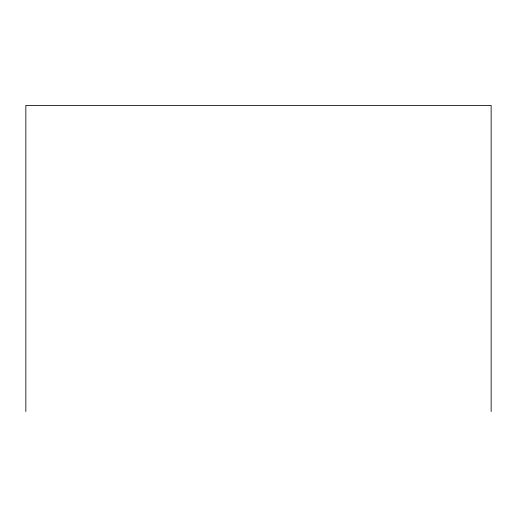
<?xml version="1.0" encoding="UTF-8"?>
<svg xmlns="http://www.w3.org/2000/svg" width="517" height="517" viewBox="0 0 517 517"><rect width="100%" height="100%" fill="white"/><g stroke="black" fill="none" stroke-linecap="round" stroke-linejoin="round"><path stroke-width="0.78" d="M491.15 411.538L491.15 105.462L25.85 105.462L25.85 411.538"/></g></svg>
